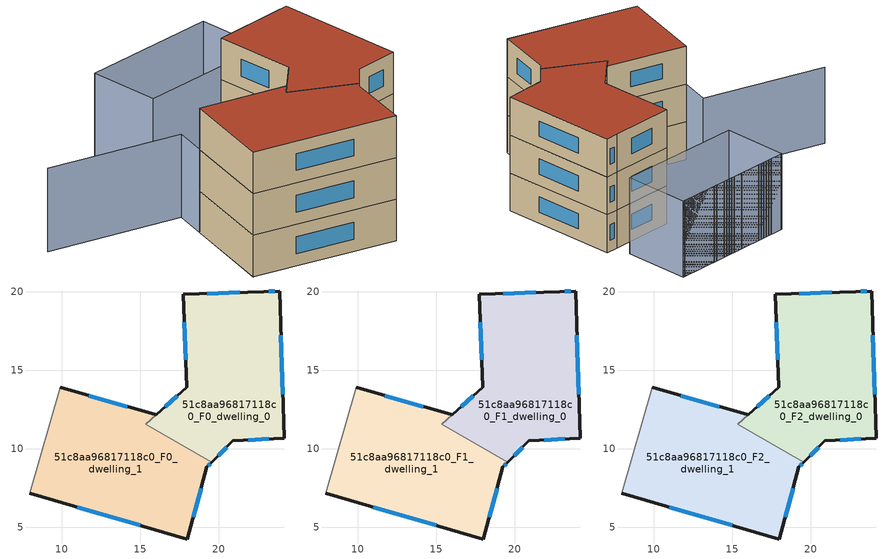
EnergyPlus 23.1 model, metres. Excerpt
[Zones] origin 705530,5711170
51c8aa96817118c0_F0_dwelling_0
 floor ground (EU_floor_Construction): 23.87,20.06 24.16,10.69 20.9,10.51 19.54,9.15 15.34,11.58 17.94,13.92 17.73,19.85 22.87,20.02 z0
 wall outside (EU_wall_Construction): 19.54,9.15 20.9,10.51 24.16,10.69 23.87,20.06 22.87,20.02 17.73,19.85 17.94,13.92 16,12.17 z0:3
 wall to 51c8aa96817118c0_F0_dwelling_1 (EU_wall_Construction): 16,12.17 15.34,11.58 19.54,9.15 z0:3
 window (EU_Window_Construction): 17.79,18.07 17.88,15.7 / 21.33,19.97 19.27,19.9 / 23.57,20.05 23.17,20.03 / 24.07,13.49 23.95,17.26 / 21.87,10.56 23.18,10.63 / 19.95,9.56 20.49,10.1 / 17.36,13.4 16.58,12.7 z0.9:2.1
51c8aa96817118c0_F0_dwelling_1
 floor ground (EU_floor_Construction): 16,12.17 15.34,11.58 19.54,9.15 19.24,8.85 17.99,4.26 7.96,7.16 9.88,13.93 z0
 wall outside (EU_wall_Construction): 16,12.17 9.88,13.93 / 7.96,7.16 17.99,4.26 19.24,8.85 19.54,9.15 z0:3
 wall adiabatic (EU_wall_Construction): 9.88,13.93 7.96,7.16 z0:3
 window (EU_Window_Construction): 14.17,12.7 11.71,13.4 / 19.33,8.94 19.45,9.06 / 18.36,5.63 18.87,7.48 / 10.96,6.29 14.99,5.13 z0.9:2.1
51c8aa96817118c0_F1_dwelling_0
 floor to 51c8aa96817118c0_F0_dwelling_0 (EU_floor_Construction): 23.87,20.06 24.16,10.69 20.9,10.51 19.54,9.15 15.34,11.58 17.94,13.92 17.73,19.85 22.87,20.02 z3
 wall outside (EU_wall_Construction): 19.54,9.15 20.9,10.51 24.16,10.69 23.87,20.06 22.87,20.02 17.73,19.85 17.94,13.92 16,12.17 z3:6
 wall to 51c8aa96817118c0_F1_dwelling_1 (EU_wall_Construction): 16,12.17 15.34,11.58 19.54,9.15 z3:6
 window (EU_Window_Construction): 17.79,18.07 17.88,15.7 / 21.33,19.97 19.27,19.9 / 23.57,20.05 23.17,20.03 / 24.07,13.49 23.95,17.26 / 21.87,10.56 23.18,10.63 / 19.95,9.56 20.49,10.1 / 17.36,13.4 16.58,12.7 z3.9:5.1
51c8aa96817118c0_F1_dwelling_1
 floor to 51c8aa96817118c0_F0_dwelling_1 (EU_floor_Construction): 16,12.17 15.34,11.58 19.54,9.15 19.24,8.85 17.99,4.26 7.96,7.16 9.88,13.93 z3
 wall outside (EU_wall_Construction): 16,12.17 9.88,13.93 / 7.96,7.16 17.99,4.26 19.24,8.85 19.54,9.15 z3:6
 wall adiabatic (EU_wall_Construction): 9.88,13.93 7.96,7.16 z3:6
 window (EU_Window_Construction): 14.17,12.7 11.71,13.4 / 19.33,8.94 19.45,9.06 / 18.36,5.63 18.87,7.48 / 10.96,6.29 14.99,5.13 z3.9:5.1
51c8aa96817118c0_F2_dwelling_0
 floor to 51c8aa96817118c0_F1_dwelling_0 (EU_floor_Construction): 23.87,20.06 24.16,10.69 20.9,10.51 19.54,9.15 15.34,11.58 17.94,13.92 17.73,19.85 22.87,20.02 z6
 wall outside (EU_wall_Construction): 19.54,9.15 20.9,10.51 24.16,10.69 23.87,20.06 22.87,20.02 17.73,19.85 17.94,13.92 16,12.17 z6:9
 wall to 51c8aa96817118c0_F2_dwelling_1 (EU_wall_Construction): 16,12.17 15.34,11.58 19.54,9.15 z6:9
 window (EU_Window_Construction): 17.79,18.07 17.88,15.7 / 21.33,19.97 19.27,19.9 / 23.57,20.05 23.17,20.03 / 24.07,13.49 23.95,17.26 / 21.87,10.56 23.18,10.63 / 19.95,9.56 20.49,10.1 / 17.36,13.4 16.58,12.7 z6.9:8.1
 roof outside (EU_roof_Construction): 24.16,10.69 23.87,20.06 22.87,20.02 17.73,19.85 17.94,13.92 15.34,11.58 19.54,9.15 20.9,10.51 z9
51c8aa96817118c0_F2_dwelling_1
 floor to 51c8aa96817118c0_F1_dwelling_1 (EU_floor_Construction): 16,12.17 15.34,11.58 19.54,9.15 19.24,8.85 17.99,4.26 7.96,7.16 9.88,13.93 z6
 wall outside (EU_wall_Construction): 16,12.17 9.88,13.93 / 7.96,7.16 17.99,4.26 19.24,8.85 19.54,9.15 z6:9
 wall adiabatic (EU_wall_Construction): 9.88,13.93 7.96,7.16 z6:9
 window (EU_Window_Construction): 14.17,12.7 11.71,13.4 / 19.33,8.94 19.45,9.06 / 18.36,5.63 18.87,7.48 / 10.96,6.29 14.99,5.13 z6.9:8.1
 roof outside (EU_roof_Construction): 17.99,4.26 19.24,8.85 19.54,9.15 15.34,11.58 16,12.17 9.88,13.93 7.96,7.16 z9
shading: 1.17,18.99 10.57,16.3 / 10.57,16.3 7.96,7.16 / 12.66,26.2 22.72,26.44 / 22.72,26.44 22.84,21.28 / 22.84,21.28 12.78,21.04 / 12.78,21.04 12.66,26.2 / 22.72,26.44 12.66,26.2 z0:6
[Building]
EU S2 Campaign: North Axis=0; Terrain=City; Solar Distribution=FullExterior
[Site:Location]
London: Latitude=51.5; Longitude=-0.5; Time Zone=0; Elevation=25
[SizingPeriod:WeatherFileDays]
AnnualSizingPeriod: Begin Month=1; Begin Day of Month=1; End Month=12; End Day of Month=31; Day of Week for Start Day=Monday; Use Weather File Daylight Saving Period=No; Use Weather File Rain and Snow Indicators=No
[MATERIAL]
EU_InternalMass_Material: Roughness=MediumRough; Thickness=0.1; Conductivity=1; Density=1800; Specific Heat=900; Thermal Absorptance=0.9; Solar Absorptance=0.7; Visible Absorptance=0.7
[MATERIAL:NOMASS] Roughness=MediumRough; Thermal Absorptance=0.9; Solar Absorptance=0.7; Visible Absorptance=0.7
Name | Thermal Resistance
EU_wall_NoMass | 1.04674
EU_roof_NoMass | 4.32442
EU_floor_NoMass | 2.04616
[WINDOWMATERIAL:SIMPLEGLAZINGSYSTEM]
EU_Window_SimpleGlazing: UFactor=4.25843; Solar Heat Gain Coefficient=0.85; Visible Transmittance=0.85
[CONSTRUCTION]
EU_wall_Construction: EU_wall_NoMass
EU_roof_Construction: EU_roof_NoMass
EU_floor_Construction: EU_floor_NoMass
EU_Window_Construction: EU_Window_SimpleGlazing
EU_InternalMass_Construction: EU_InternalMass_Material
[ZONE] Type=1; Multiplier=1; Ceiling Height=autocalculate; Floor Area=autocalculate; Part of Total Floor Area=Yes
Name | Volume
51c8aa96817118c0_F0_dwelling_0; 51c8aa96817118c0_F1_dwelling_0; 51c8aa96817118c0_F2_dwelling_0 | 195.223
51c8aa96817118c0_F0_dwelling_1; 51c8aa96817118c0_F1_dwelling_1; 51c8aa96817118c0_F2_dwelling_1 | 203.076
[INTERNALMASS] Construction=EU_InternalMass_Construction
Name | Zone or ZoneList | Surface Area
51c8aa96817118c0_F0_dwelling_0_EU_InternalMass | 51c8aa96817118c0_F0_dwelling_0 | 65.076
51c8aa96817118c0_F0_dwelling_1_EU_InternalMass | 51c8aa96817118c0_F0_dwelling_1 | 67.6898
51c8aa96817118c0_F1_dwelling_0_EU_InternalMass | 51c8aa96817118c0_F1_dwelling_0 | 65.076
51c8aa96817118c0_F1_dwelling_1_EU_InternalMass | 51c8aa96817118c0_F1_dwelling_1 | 67.6898
51c8aa96817118c0_F2_dwelling_0_EU_InternalMass | 51c8aa96817118c0_F2_dwelling_0 | 65.076
51c8aa96817118c0_F2_dwelling_1_EU_InternalMass | 51c8aa96817118c0_F2_dwelling_1 | 67.6898
[OTHEREQUIPMENT] Fuel Type=Electricity; Design Level Calculation Method=Watts/Area; Power per Zone Floor Area=1; Fraction Latent=0; Fraction Radiant=0; Fraction Lost=0; Carbon Dioxide Generation Rate=0; EndUse Subcategory=EU_Step8_InternalGains
Name | Zone or ZoneList or Space or SpaceList | Schedule
EU_Step8_InternalGain_51c8aa96817118c0_F0_dwelling_0_f000 | 51c8aa96817118c0_F0_dwelling_0 | EU_Step8_GainSchedule_51c8aa96817118c0_F0_dwelling_0_f000
EU_Step8_InternalGain_51c8aa96817118c0_F0_dwelling_1_f000 | 51c8aa96817118c0_F0_dwelling_1 | EU_Step8_GainSchedule_51c8aa96817118c0_F0_dwelling_1_f000
EU_Step8_InternalGain_51c8aa96817118c0_F1_dwelling_0_f000 | 51c8aa96817118c0_F1_dwelling_0 | EU_Step8_GainSchedule_51c8aa96817118c0_F1_dwelling_0_f000
EU_Step8_InternalGain_51c8aa96817118c0_F1_dwelling_1_f000 | 51c8aa96817118c0_F1_dwelling_1 | EU_Step8_GainSchedule_51c8aa96817118c0_F1_dwelling_1_f000
EU_Step8_InternalGain_51c8aa96817118c0_F2_dwelling_0_f000 | 51c8aa96817118c0_F2_dwelling_0 | EU_Step8_GainSchedule_51c8aa96817118c0_F2_dwelling_0_f000
EU_Step8_InternalGain_51c8aa96817118c0_F2_dwelling_1_f000 | 51c8aa96817118c0_F2_dwelling_1 | EU_Step8_GainSchedule_51c8aa96817118c0_F2_dwelling_1_f000
[ZONEVENTILATION:DESIGNFLOWRATE] Schedule=EU_AlwaysOn; Design Flow Rate Calculation Method=AirChanges/Hour; Air Changes per Hour=0.488719; Ventilation Type=Natural; Fan Pressure Rise=0; Fan Total Efficiency=1; Constant Term Coefficient=1; Temperature Term Coefficient=0; Velocity Term Coefficient=0; Velocity Squared Term Coefficient=0; Minimum Indoor Temperature=-100; Maximum Indoor Temperature=100; Delta Temperature=-100; Minimum Outdoor Temperature=-100; Maximum Outdoor Temperature=100; Maximum Wind Speed=40
Name | Zone or ZoneList or Space or SpaceList
EU_ConstantAir_51c8aa96817118c0_F0_dwelling_0 | 51c8aa96817118c0_F0_dwelling_0
EU_ConstantAir_51c8aa96817118c0_F0_dwelling_1 | 51c8aa96817118c0_F0_dwelling_1
EU_ConstantAir_51c8aa96817118c0_F1_dwelling_0 | 51c8aa96817118c0_F1_dwelling_0
EU_ConstantAir_51c8aa96817118c0_F1_dwelling_1 | 51c8aa96817118c0_F1_dwelling_1
EU_ConstantAir_51c8aa96817118c0_F2_dwelling_0 | 51c8aa96817118c0_F2_dwelling_0
EU_ConstantAir_51c8aa96817118c0_F2_dwelling_1 | 51c8aa96817118c0_F2_dwelling_1
[HVACTEMPLATE:THERMOSTAT] Constant Heating Setpoint=20; Constant Cooling Setpoint=50
EU_HeatOnly_51c8aa96817118c0_F0_dwelling_0; EU_HeatOnly_51c8aa96817118c0_F0_dwelling_1; EU_HeatOnly_51c8aa96817118c0_F1_dwelling_0; EU_HeatOnly_51c8aa96817118c0_F1_dwelling_1; EU_HeatOnly_51c8aa96817118c0_F2_dwelling_0; EU_HeatOnly_51c8aa96817118c0_F2_dwelling_1
[HVACTEMPLATE:ZONE:IDEALLOADSAIRSYSTEM] System Availability Schedule=EU_AlwaysOn; Maximum Heating Supply Air Temperature=50; Minimum Cooling Supply Air Temperature=13; Maximum Heating Supply Air Humidity Ratio=0.0156; Minimum Cooling Supply Air Humidity Ratio=0.0077; Heating Limit=NoLimit; Cooling Limit=NoLimit; Heating Availability Schedule=EU_AlwaysOn; Cooling Availability Schedule=EU_CoolingOff; Dehumidification Control Type=ConstantSensibleHeatRatio; Cooling Sensible Heat Ratio=0.7; Dehumidification Setpoint=60; Humidification Control Type=None; Humidification Setpoint=30; Outdoor Air Method=None; Outdoor Air Flow Rate per Person=0.00944; Outdoor Air Flow Rate per Zone Floor Area=0; Outdoor Air Flow Rate per Zone=0; Demand Controlled Ventilation Type=None; Outdoor Air Economizer Type=NoEconomizer; Heat Recovery Type=None; Sensible Heat Recovery Effectiveness=0.7; Latent Heat Recovery Effectiveness=0.65
Name | Template Thermostat
51c8aa96817118c0_F0_dwelling_0 | EU_HeatOnly_51c8aa96817118c0_F0_dwelling_0
51c8aa96817118c0_F0_dwelling_1 | EU_HeatOnly_51c8aa96817118c0_F0_dwelling_1
51c8aa96817118c0_F1_dwelling_0 | EU_HeatOnly_51c8aa96817118c0_F1_dwelling_0
51c8aa96817118c0_F1_dwelling_1 | EU_HeatOnly_51c8aa96817118c0_F1_dwelling_1
51c8aa96817118c0_F2_dwelling_0 | EU_HeatOnly_51c8aa96817118c0_F2_dwelling_0
51c8aa96817118c0_F2_dwelling_1 | EU_HeatOnly_51c8aa96817118c0_F2_dwelling_1
[SIZING:ZONE] Zone Cooling Design Supply Air Temperature Input Method=SupplyAirTemperature; Zone Cooling Design Supply Air Temperature=13; Zone Heating Design Supply Air Temperature Input Method=SupplyAirTemperature; Zone Heating Design Supply Air Temperature=50; Zone Cooling Design Supply Air Humidity Ratio=0.008; Zone Heating Design Supply Air Humidity Ratio=0.008; Cooling Design Air Flow Method=DesignDay; Cooling Design Air Flow Rate=0; Cooling Minimum Air Flow per Zone Floor Area=0.000762; Cooling Minimum Air Flow=0; Cooling Minimum Air Flow Fraction=0.2; Heating Design Air Flow Method=DesignDay; Heating Design Air Flow Rate=0; Heating Maximum Air Flow per Zone Floor Area=0.002032; Heating Maximum Air Flow=0.141576; Heating Maximum Air Flow Fraction=0.3; Account for Dedicated Outdoor Air System=No; Dedicated Outdoor Air System Control Strategy=NeutralSupplyAir; Dedicated Outdoor Air Low Setpoint Temperature for Design=autosize; Dedicated Outdoor Air High Setpoint Temperature for Design=autosize; Zone Load Sizing Method=Sensible Load Only No Latent Load; Zone Latent Cooling Design Supply Air Humidity Ratio Input Method=HumidityRatioDifference; Zone Cooling Design Supply Air Humidity Ratio Difference=0.005; Zone Latent Heating Design Supply Air Humidity Ratio Input Method=HumidityRatioDifference; Zone Humidification Design Supply Air Humidity Ratio Difference=0.005
51c8aa96817118c0_F0_dwelling_0; 51c8aa96817118c0_F0_dwelling_1; 51c8aa96817118c0_F1_dwelling_0; 51c8aa96817118c0_F1_dwelling_1; 51c8aa96817118c0_F2_dwelling_0; 51c8aa96817118c0_F2_dwelling_1
[SCHEDULE:CONSTANT]
Name | Hourly Value
EU_AlwaysOn | 1
EU_CoolingOff | 0
[SCHEDULE:FILE] Column Number=1; Rows to Skip at Top=0; Number of Hours of Data=8760; Column Separator=Comma; Interpolate to Timestep=No; Minutes per Item=60; Adjust Schedule for Daylight Savings=Yes
Name | File
EU_Step8_GainSchedule_51c8aa96817118c0_F0_dwelling_0_f000 | ../../schedules/51c8aa96817118c0/51c8aa96817118c0_F0_dwelling_0_f000_gain.csv
EU_Step8_GainSchedule_51c8aa96817118c0_F0_dwelling_1_f000 | ../../schedules/51c8aa96817118c0/51c8aa96817118c0_F0_dwelling_1_f000_gain.csv
EU_Step8_GainSchedule_51c8aa96817118c0_F1_dwelling_0_f000 | ../../schedules/51c8aa96817118c0/51c8aa96817118c0_F1_dwelling_0_f000_gain.csv
EU_Step8_GainSchedule_51c8aa96817118c0_F1_dwelling_1_f000 | ../../schedules/51c8aa96817118c0/51c8aa96817118c0_F1_dwelling_1_f000_gain.csv
EU_Step8_GainSchedule_51c8aa96817118c0_F2_dwelling_0_f000 | ../../schedules/51c8aa96817118c0/51c8aa96817118c0_F2_dwelling_0_f000_gain.csv
EU_Step8_GainSchedule_51c8aa96817118c0_F2_dwelling_1_f000 | ../../schedules/51c8aa96817118c0/51c8aa96817118c0_F2_dwelling_1_f000_gain.csv
